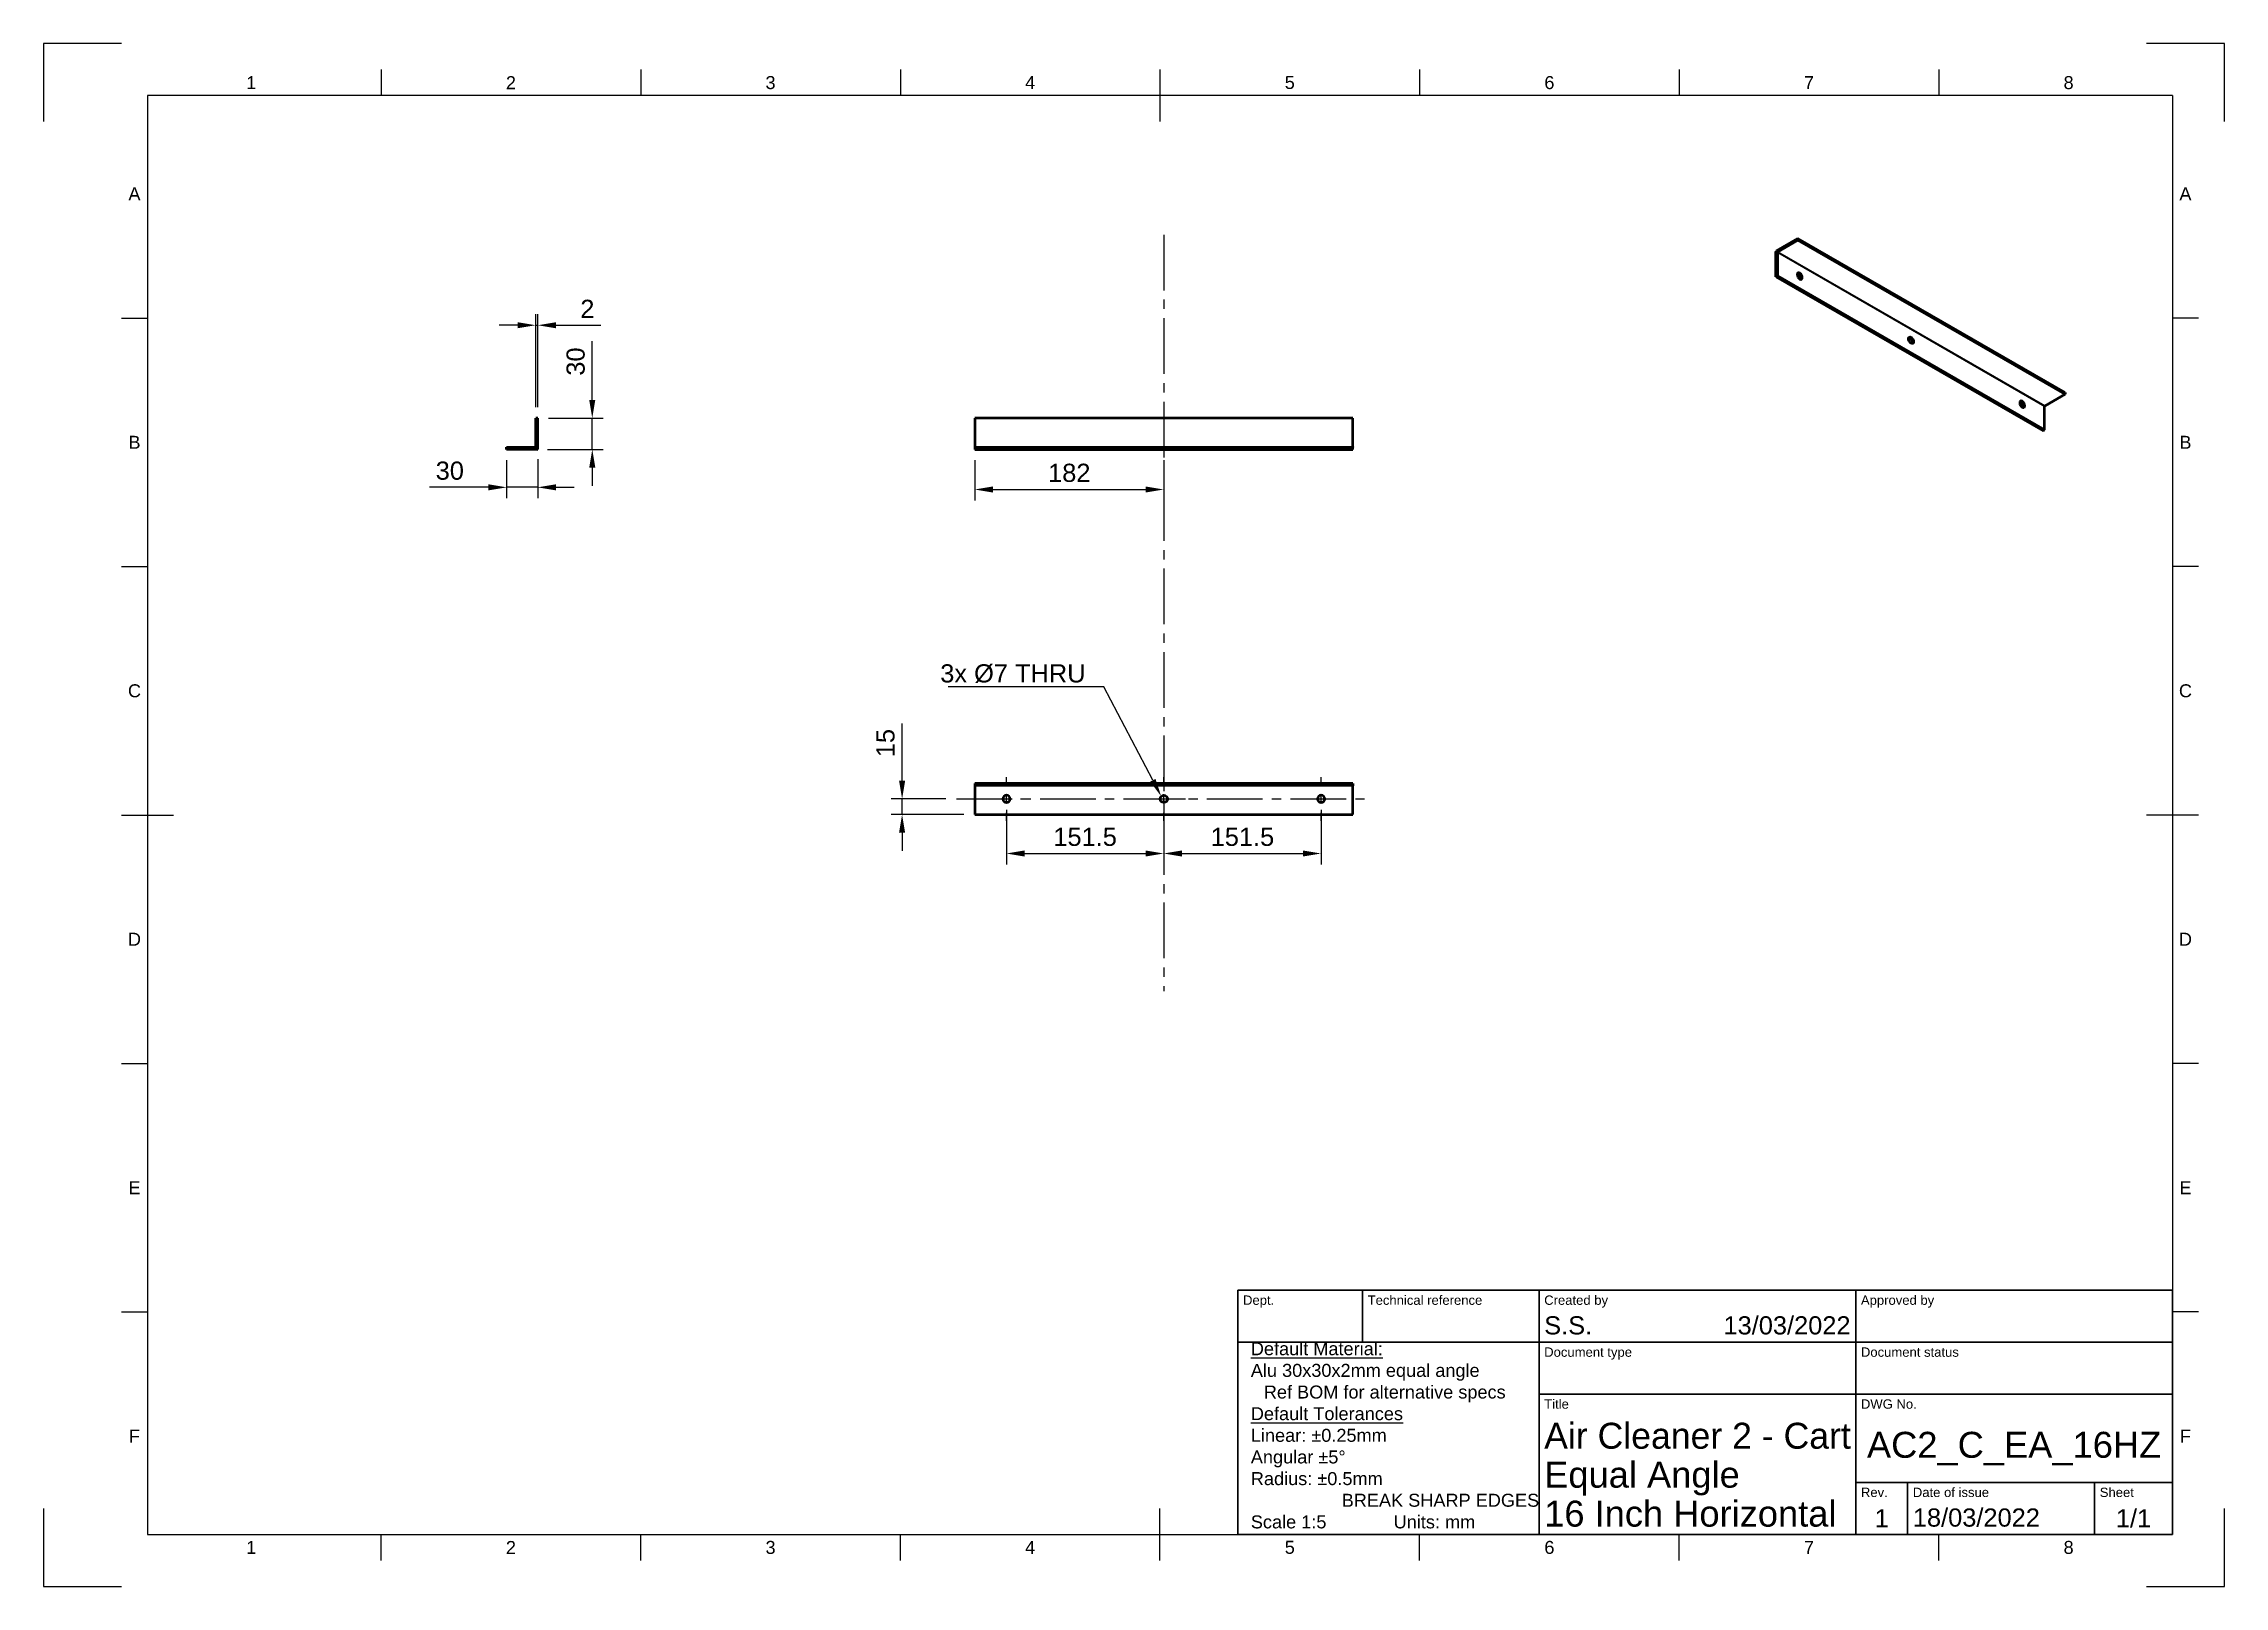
# Model space of a CAD drawing. Header units: millimetres. Extents: x 0 to 420, y 0 to 297.
import ezdxf
from ezdxf import colors
from ezdxf.entities.mleader import LeaderData, LeaderLine
from ezdxf.enums import TextEntityAlignment as Align
from ezdxf.math import Vec2, Vec3

# ---------------------------------------------------------------- set-up
doc = ezdxf.new("R2010")
doc.units = ezdxf.units.MM
doc.header["$LTSCALE"] = 0.75
doc.linetypes.add('CENTER2', pattern=[28.575, 19.05, -3.175, 3.175, -3.175])
for name, color, linetype, lineweight in [('Annotations', 7, 'Continuous', 25), ('Border', 7, 'Continuous', 25), ('Center Lines', 7, 'CENTER2', 25), ('Dimensions', 7, 'Continuous', 25), ('TitleBlock', 7, 'Continuous', 35), ('Visible', 7, 'Continuous', 50), ('Visible Narrow', 7, 'Continuous', 25)]:
    doc.layers.add(name, color=color, linetype=linetype, lineweight=lineweight)
doc.styles.add('FusionTitle', font='arial.ttf')
doc.styles.get("Standard").update_dxf_attribs({"font": 'arial.ttf'})
doc.dimstyles.new('ISO-25', dxfattribs={"dimtxt": 3.5, "dimasz": 3.5, "dimexe": 2.1, "dimexo": 2.1, "dimgap": 1.4, "dimtad": 1, "dimzin": 12, "dimdsep": 46, "dimtxsty": 'Standard', "dimcen": 0, "dimclrd": 256, "dimclre": 256, "dimclrt": 256, "dimazin": 3, "dimtp": 0.1, "dimtm": 0.1, "dimtfac": 0.714286, "dimtmove": 0, "dimatfit": 3, "dimfxl": 1, "dimtzin": 12, "dimarcsym": 0})

# ---------------------------------------------------------------- blocks, each defined once
blk = doc.blocks.new('ISO_A3_SHEET')
at = {"layer": 'Border'}
for p, q in [((65, 292), (65, 287)), ((115, 292), (115, 287)), ((165, 292), (165, 287)), ((215, 292), (215, 282)), ((265, 292), (265, 287)), ((315, 292), (315, 287)), ((365, 292), (365, 287)), ((410, 287), (20, 287)), ((20, 287), (20, 10)), ((410, 287), (410, 10)), ((15, 244.16666), (20, 244.16666)), ((415, 244.16666), (410, 244.16666)), ((15, 196.33333), (20, 196.33333)), ((415, 196.33333), (410, 196.33333)), ((15, 148.5), (25, 148.5)), ((415, 148.5), (405, 148.5)), ((15, 100.66667), (20, 100.66667)), ((415, 100.66667), (410, 100.66667)), ((15, 52.83334), (20, 52.83334)), ((415, 52.83334), (410, 52.83334)), ((215, 5), (215, 15)), ((20, 10), (410, 10)), ((65, 5), (65, 10)), ((115, 5), (115, 10)), ((165, 5), (165, 10)), ((265, 5), (265, 10)), ((315, 5), (315, 10)), ((365, 5), (365, 10))]:
    blk.add_line(p, q, dxfattribs=at)
at = {"layer": 'Defpoints'}
for p, q in [((15, 297), (0, 297)), ((0, 297), (0, 282)), ((420, 297), (405, 297)), ((420, 282), (420, 297)), ((0, 15), (0, 0)), ((420, 0), (420, 15)), ((0, 0), (15, 0)), ((405, 0), (420, 0))]:
    blk.add_line(p, q, dxfattribs=at)
at = {"layer": 'Border', "style": 'FusionTitle'}
for s, p in [('1', (40, 289.5)), ('2', (90, 289.5)), ('3', (140, 289.5)), ('4', (190, 289.5)), ('5', (240, 289.5)), ('6', (290, 289.5)), ('7', (340, 289.5)), ('8', (390, 289.5)), ('A', (17.5, 268.08333)), ('A', (412.5, 268.08333)), ('B', (17.5, 220.25)), ('B', (412.5, 220.25)), ('C', (17.5, 172.41667)), ('C', (412.5, 172.41667)), ('D', (17.5, 124.58334)), ('D', (412.5, 124.58334)), ('E', (17.5, 76.75001)), ('E', (412.5, 76.75001)), ('F', (17.5, 28.91668)), ('F', (412.5, 28.91668)), ('1', (40, 7.5)), ('2', (90, 7.5)), ('3', (140, 7.5)), ('4', (190, 7.5)), ('5', (240, 7.5)), ('6', (290, 7.5)), ('7', (340, 7.5)), ('8', (390, 7.5))]:
    blk.add_text(s, height=2.5, dxfattribs=at).set_placement(p, align=Align.MIDDLE)
blk = doc.blocks.new('ISO_TITLEBLOCK')
at = {"layer": 'TitleBlock'}
for p, q in [((0, 47), (-180, 47)), ((-180, 47), (-180, 0)), ((-156, 37), (-156, 47)), ((-122, 0), (-122, 47)), ((-61, 0), (-61, 47)), ((0, 0), (0, 47)), ((-180, 37), (0, 37)), ((-122, 27), (0, 27)), ((-61, 10), (0, 10)), ((-51, 0), (-51, 10)), ((-15, 0), (-15, 10)), ((-180, 0), (0, 0))]:
    blk.add_line(p, q, dxfattribs=at)
at = {"layer": 'TitleBlock', "style": 'FusionTitle'}
for s, p in [('Dept.', (-179, 46)), ('Technical reference', (-155, 46)), ('Created by', (-121, 46)), ('Approved by', (-60, 46)), ('Document type', (-121, 36)), ('Document status', (-60, 36)), ('Title', (-121, 26)), ('DWG No.', (-60, 26)), ('Rev.', (-60, 9)), ('Date of issue', (-50, 9)), ('Sheet', (-14, 9))]:
    blk.add_text(s, height=1.8, dxfattribs=at).set_placement(p, align=Align.TOP_LEFT)
for tag, height, p in [('DEPT', 3.5, (-179, 42)), ('TECHNICAL_REFERENCE', 3.5, (-155, 42)), ('CREATED_BY', 3.5, (-121, 42)), ('APPROVED_BY', 3.5, (-60, 42)), ('DOCUMENT_TYPE', 3.5, (-121, 32)), ('DOCUMENT_STATUS', 3.5, (-60, 32)), ('TITLE_1', 5, (-121, 21.5)), ('TITLE_2', 5, (-121, 14)), ('TITLE_3', 5, (-121, 6.5)), ('DATE_OF_ISSUE', 3.5, (-50, 5))]:
    blk.add_attdef(tag, text='', height=height, dxfattribs=at).set_placement(p, align=Align.TOP_LEFT)
for tag, p in [('CREATED_DATE', (-62, 42)), ('APPROVED_DATE', (-0.99, 42))]:
    blk.add_attdef(tag, text='', height=3.5, dxfattribs=at).set_placement(p, align=Align.TOP_RIGHT)
for tag, height, p in [('DRAWING_NUMBER', 5, (-30.5, 19.75)), ('REV', 3.5, (-56, 4.85)), ('SHEET', 3.5, (-7.5, 4.85))]:
    blk.add_attdef(tag, text='', height=height, dxfattribs=at).set_placement(p, align=Align.TOP_CENTER)
blk = doc.blocks.new('*D19')
at = {"layer": 'Defpoints', "color": 0, "transparency": 16777216}
for p in [(89.167068, 218.893647), (95.167068, 219.093647), (95.167068, 211.581846)]:
    blk.add_point(p, dxfattribs=at)
at = {"layer": 'Dimensions', "lineweight": -2, "transparency": 16777216}
for p, q in [((89.167068, 216.793647), (89.167068, 209.481846)), ((95.167068, 216.993647), (95.167068, 209.481846)), ((85.667068, 211.581846), (74.327164, 211.581846)), ((95.167068, 211.581846), (89.167068, 211.581846)), ((98.667068, 211.581846), (102.167068, 211.581846))]:
    blk.add_line(p, q, dxfattribs=at)
at = {"layer": 'Dimensions', "transparency": 16777216}
for points in [[(85.667068, 212.16518), (85.667068, 210.998513), (89.167068, 211.581846)], [(98.667068, 212.16518), (98.667068, 210.998513), (95.167068, 211.581846)]]:
    blk.add_solid(points, dxfattribs=at)
at = {"layer": 'Dimensions', "transparency": 16777216, "insert": (78.226823, 214.770045), "char_height": 3.5, "attachment_point": 5}
blk.add_mtext('30', dxfattribs=at)
blk = doc.blocks.new('*D20')
at = {"layer": 'Defpoints', "color": 0, "transparency": 16777216}
for p in [(95.167068, 224.893647), (105.667068, 224.893647), (94.967068, 218.893647)]:
    blk.add_point(p, dxfattribs=at)
at = {"layer": 'Dimensions', "lineweight": -2, "transparency": 16777216}
for p, q in [((105.667068, 228.393647), (105.667068, 239.692965)), ((97.267068, 224.893647), (107.767068, 224.893647)), ((105.667068, 218.893647), (105.667068, 224.893647)), ((97.067068, 218.893647), (107.767068, 218.893647)), ((105.667068, 215.393647), (105.667068, 211.893647))]:
    blk.add_line(p, q, dxfattribs=at)
at = {"layer": 'Dimensions', "transparency": 16777216}
for points in [[(105.083735, 228.393647), (106.250401, 228.393647), (105.667068, 224.893647)], [(105.083735, 215.393647), (106.250401, 215.393647), (105.667068, 218.893647)]]:
    blk.add_solid(points, dxfattribs=at)
at = {"layer": 'Dimensions', "transparency": 16777216, "insert": (102.478869, 235.793306), "char_height": 3.5, "attachment_point": 5, "rotation": 90}
blk.add_mtext('30', dxfattribs=at)
blk = doc.blocks.new('*U9')
at = {"layer": 'Center Lines', "color": 0, "ltscale": 0.75, "transparency": 16777216}
blk.add_line((0, 108.878184), (0, -36.756635), dxfattribs=at)
blk = doc.blocks.new('*D21')
at = {"layer": 'Defpoints', "color": 0, "transparency": 16777216}
for p in [(215.737184, 151.588712), (246.037184, 151.588712), (246.037184, 141.088712)]:
    blk.add_point(p, dxfattribs=at)
at = {"layer": 'Dimensions', "lineweight": -2, "transparency": 16777216}
for p, q in [((215.737184, 149.488712), (215.737184, 138.988712)), ((246.037184, 149.488712), (246.037184, 138.988712)), ((219.237184, 141.088712), (242.537184, 141.088712))]:
    blk.add_line(p, q, dxfattribs=at)
at = {"layer": 'Dimensions', "transparency": 16777216}
for points in [[(219.237184, 141.672046), (219.237184, 140.505379), (215.737184, 141.088712)], [(242.537184, 141.672046), (242.537184, 140.505379), (246.037184, 141.088712)]]:
    blk.add_solid(points, dxfattribs=at)
at = {"layer": 'Dimensions', "transparency": 16777216, "insert": (230.887184, 144.275718), "char_height": 3.5, "attachment_point": 5}
blk.add_mtext('151.5', dxfattribs=at)
blk = doc.blocks.new('*D22')
at = {"layer": 'Defpoints', "color": 0, "transparency": 16777216}
for p in [(185.437184, 151.588712), (215.737184, 151.588712), (215.737184, 141.088712)]:
    blk.add_point(p, dxfattribs=at)
at = {"layer": 'Dimensions', "lineweight": -2, "transparency": 16777216}
for p, q in [((185.437184, 149.488712), (185.437184, 138.988712)), ((215.737184, 149.488712), (215.737184, 138.988712)), ((188.937184, 141.088712), (212.237184, 141.088712))]:
    blk.add_line(p, q, dxfattribs=at)
at = {"layer": 'Dimensions', "transparency": 16777216}
for points in [[(188.937184, 141.672046), (188.937184, 140.505379), (185.437184, 141.088712)], [(212.237184, 141.672046), (212.237184, 140.505379), (215.737184, 141.088712)]]:
    blk.add_solid(points, dxfattribs=at)
at = {"layer": 'Dimensions', "transparency": 16777216, "insert": (200.587184, 144.275718), "char_height": 3.5, "attachment_point": 5}
blk.add_mtext('151.5', dxfattribs=at)
blk = doc.blocks.new('*U12')
at = {"layer": 'Center Lines', "color": 0, "ltscale": 0.75, "transparency": 16777216}
blk.add_line((-39.900034, 0), (39.900034, 0), dxfattribs=at)
blk = doc.blocks.new('*D23')
at = {"layer": 'Defpoints', "color": 0, "transparency": 16777216}
for p in [(165.33715, 151.588712), (175.83715, 151.588712), (179.33715, 148.588712)]:
    blk.add_point(p, dxfattribs=at)
at = {"layer": 'Dimensions', "lineweight": -2, "transparency": 16777216}
for p, q in [((165.33715, 155.088712), (165.33715, 166.099149)), ((173.73715, 151.588712), (163.23715, 151.588712)), ((165.33715, 148.588712), (165.33715, 151.588712)), ((177.23715, 148.588712), (163.23715, 148.588712)), ((165.33715, 145.088712), (165.33715, 141.588712))]:
    blk.add_line(p, q, dxfattribs=at)
at = {"layer": 'Dimensions', "transparency": 16777216}
for points in [[(164.753816, 155.088712), (165.920483, 155.088712), (165.33715, 151.588712)], [(164.753816, 145.088712), (165.920483, 145.088712), (165.33715, 148.588712)]]:
    blk.add_solid(points, dxfattribs=at)
at = {"layer": 'Dimensions', "transparency": 16777216, "insert": (162.150144, 162.34393), "char_height": 3.5, "attachment_point": 5, "rotation": 90}
blk.add_mtext('15', dxfattribs=at)
blk = doc.blocks.new('*D24')
at = {"layer": 'Defpoints', "color": 0, "transparency": 16777216}
for p in [(179.33715, 218.893647), (215.737184, 218.893647), (215.737184, 211.16478)]:
    blk.add_point(p, dxfattribs=at)
at = {"layer": 'Dimensions', "lineweight": -2, "transparency": 16777216}
for p, q in [((179.33715, 216.793647), (179.33715, 209.06478)), ((215.737184, 216.793647), (215.737184, 209.06478)), ((182.83715, 211.16478), (212.237184, 211.16478))]:
    blk.add_line(p, q, dxfattribs=at)
at = {"layer": 'Dimensions', "transparency": 16777216}
for points in [[(182.83715, 211.748113), (182.83715, 210.581447), (179.33715, 211.16478)], [(212.237184, 211.748113), (212.237184, 210.581447), (215.737184, 211.16478)]]:
    blk.add_solid(points, dxfattribs=at)
at = {"layer": 'Dimensions', "transparency": 16777216, "insert": (197.537167, 214.351785), "char_height": 3.5, "attachment_point": 5}
blk.add_mtext('182', dxfattribs=at)
blk = doc.blocks.new('*D25')
at = {"layer": 'Defpoints', "color": 0, "transparency": 16777216}
for p in [(95.167068, 242.786859), (94.767068, 224.893647), (95.167068, 224.893647)]:
    blk.add_point(p, dxfattribs=at)
at = {"layer": 'Dimensions', "lineweight": -2, "transparency": 16777216}
for p, q in [((94.767068, 226.993647), (94.767068, 244.886859)), ((95.167068, 226.993647), (95.167068, 244.886859)), ((91.267068, 242.786859), (87.767068, 242.786859)), ((94.767068, 242.786859), (95.167068, 242.786859)), ((98.667068, 242.786859), (107.285281, 242.786859))]:
    blk.add_line(p, q, dxfattribs=at)
at = {"layer": 'Dimensions', "transparency": 16777216}
for points in [[(91.267068, 243.370193), (91.267068, 242.203526), (94.767068, 242.786859)], [(98.667068, 243.370193), (98.667068, 242.203526), (95.167068, 242.786859)]]:
    blk.add_solid(points, dxfattribs=at)
at = {"layer": 'Dimensions', "transparency": 16777216, "insert": (104.726175, 245.944022), "char_height": 3.5, "attachment_point": 5}
blk.add_mtext('2', dxfattribs=at)
blk = doc.blocks.new('*U16')
at = {"layer": 'Center Lines', "color": 0, "ltscale": 0.75, "transparency": 16777216}
for p, q in [((0, 2.678906), (0, 4.2)), ((-4.2, 0), (-2.678906, 0)), ((2.678906, 0), (4.2, 0)), ((0, -4.2), (0, -2.678906))]:
    blk.add_line(p, q, dxfattribs=at)
at = {"layer": 'Center Lines', "color": 0, "linetype": 'Continuous', "ltscale": 0.75, "transparency": 16777216}
for p, q in [((-0.892969, 0), (0.892969, 0)), ((0, -0.892969), (0, 0.892969))]:
    blk.add_line(p, q, dxfattribs=at)
blk = doc.blocks.new('*U17')
at = {"layer": 'Center Lines', "color": 0, "ltscale": 0.75, "transparency": 16777216}
for p, q in [((0, 2.678906), (0, 4.2)), ((-4.2, 0), (-2.678906, 0)), ((2.678906, 0), (4.2, 0)), ((0, -4.2), (0, -2.678906))]:
    blk.add_line(p, q, dxfattribs=at)
at = {"layer": 'Center Lines', "color": 0, "linetype": 'Continuous', "ltscale": 0.75, "transparency": 16777216}
for p, q in [((-0.892969, 0), (0.892969, 0)), ((0, -0.892969), (0, 0.892969))]:
    blk.add_line(p, q, dxfattribs=at)
blk = doc.blocks.new('*U18')
at = {"layer": 'Center Lines', "color": 0, "ltscale": 0.75, "transparency": 16777216}
for p, q in [((0, 2.678906), (0, 4.2)), ((-4.2, 0), (-2.678906, 0)), ((2.678906, 0), (4.2, 0)), ((0, -4.2), (0, -2.678906))]:
    blk.add_line(p, q, dxfattribs=at)
at = {"layer": 'Center Lines', "color": 0, "linetype": 'Continuous', "ltscale": 0.75, "transparency": 16777216}
for p, q in [((-0.892969, 0), (0.892969, 0)), ((0, -0.892969), (0, 0.892969))]:
    blk.add_line(p, q, dxfattribs=at)

msp = doc.modelspace()

# ---------------------------------------------------------------- linework, layer by layer
at = {"layer": 'Visible', "extrusion": (0.707107, 0.407196, 0.578093)}
for p, q in [((333.623736, 252.112923, 21.035915), (333.623736, 256.854696, 17.695917)), ((333.765157, 257.099645, 17.696363), (337.866376, 259.46138, 21.049303)), ((333.906578, 256.772311, 18.099913), (333.906578, 252.275801, 21.267152)), ((337.866376, 259.134361, 21.279648), (333.977289, 256.894785, 18.100136)), ((389.343798, 229.817504, -21.035915), (337.866376, 259.46138, 21.049303)), ((337.866376, 259.46138, 21.049303), (337.866376, 259.134361, 21.279648)), ((389.343798, 229.490486, -20.80557), (337.866376, 259.134361, 21.279648)), ((333.906578, 252.275801, 21.267152), (333.623736, 252.112923, 21.035915)), ((333.623736, 252.112923, 21.035915), (385.101157, 222.469047, -21.049303)), ((333.906578, 252.275801, 21.267152), (385.384, 222.631926, -20.818066)), ((385.384, 222.631926, -20.818066), (385.384, 227.128435, -23.985305)), ((385.454711, 227.250909, -23.985082), (389.343798, 229.490486, -20.80557)), ((389.343798, 229.817504, -21.035915), (389.343798, 229.490486, -20.80557)), ((385.101157, 222.469047, -21.049303), (385.384, 222.631926, -20.818066))]:
    msp.add_line(p, q, dxfattribs=at)
at = {"layer": 'Visible', "extrusion": (0, 1, 0)}
for p, q in [((94.767068, 219.393647, 36.400034), (94.767068, 224.893647, 36.400034)), ((95.167068, 224.893647, 36.400034), (94.767068, 224.893647, 36.400034)), ((95.167068, 219.093647, 36.400034), (95.167068, 224.893647, 36.400034)), ((179.33715, 224.893647, -2.6), (179.33715, 219.393647, -2.6)), ((252.137218, 224.893647, -2.6), (179.33715, 224.893647, -2.6)), ((252.137218, 219.393647, -2.6), (252.137218, 224.893647, -2.6)), ((89.167068, 219.293647, 36.400034), (94.667068, 219.293647, 36.400034)), ((89.167068, 218.893647, 36.400034), (89.167068, 219.293647, 36.400034)), ((94.967068, 218.893647, 36.400034), (89.167068, 218.893647, 36.400034)), ((179.33715, 219.293647, 3), (179.33715, 218.893647, 3)), ((179.33715, 219.293647, 3), (252.137218, 219.293647, 3)), ((179.33715, 218.893647, 3), (252.137218, 218.893647, 3)), ((252.137218, 218.893647, 3), (252.137218, 219.293647, 3))]:
    msp.add_line(p, q, dxfattribs=at)
at = {"layer": 'Visible'}
for p, q in [((252.137218, 154.588712, 3), (179.33715, 154.588712, 3)), ((179.33715, 154.588712, 3), (179.33715, 154.188712, 3)), ((252.137218, 154.188712, 3), (179.33715, 154.188712, 3)), ((179.33715, 154.088712, -2.6), (179.33715, 148.588712, -2.6)), ((252.137218, 154.588712, 3), (252.137218, 154.188712, 3)), ((252.137218, 148.588712, -2.6), (252.137218, 154.088712, -2.6)), ((179.33715, 148.588712, -2.6), (252.137218, 148.588712, -2.6))]:
    msp.add_line(p, q, dxfattribs=at)
at = {"layer": 'Visible', "extrusion": (-0.707107, -0.407196, -0.578093)}
for centre in [(-49.808284, -229.139674, -351.127625), (-7.040554, -272.073125, -351.127625)]:
    msp.add_circle(centre, 0.7, dxfattribs=at)
at = {"layer": 'Visible', "extrusion": (0.707107, 0.407196, 0.578093)}
msp.add_circle((28.424419, -250.6064, 351.127625), 0.7, dxfattribs=at)
at = {"layer": 'Visible', "extrusion": (9.97e-14, 3.61e-14, -1)}
for centre in [(-185.437184, 151.588712, 2.6), (-246.037184, 151.588712, 2.6)]:
    msp.add_circle(centre, 0.7, dxfattribs=at)
at = {"layer": 'Visible'}
msp.add_circle((215.737184, 151.588712, -2.6), 0.7, dxfattribs=at)
at = {"layer": 'Visible', "extrusion": (0.707107, -0.407196, -0.578093)}
msp.add_arc((389.216164, 107.615904, 121.087587), 0.2, 225.110793, 315.110793, dxfattribs=at)
at = {"layer": 'Visible', "extrusion": (-0.707107, 0.407196, 0.578093)}
for centre in [(-389.215343, 108.040168, -121.087587), (-389.215343, 108.040168, -193.887655)]:
    msp.add_arc(centre, 0.1, 224.889207, 314.889207, dxfattribs=at)
at = {"layer": 'Visible', "extrusion": (0.707107, 0.407196, 0.578093)}
for centre in [(49.808284, -229.139674, 350.727625), (7.040554, -272.073125, 350.727625)]:
    msp.add_arc(centre, 0.7, 203.78351, 336.21649, dxfattribs=at)
at = {"layer": 'Visible', "extrusion": (-0.707107, -0.407196, -0.578093)}
msp.add_arc((-28.424419, -250.6064, -350.727625), 0.7, 203.78351, 336.21649, dxfattribs=at)
at = {"layer": 'Visible', "extrusion": (1.297e-13, -9.97e-14, -1)}
msp.add_arc((-94.667068, 219.393647, -36.400034), 0.1, 180, 270, dxfattribs=at)
at = {"layer": 'Visible'}
msp.add_arc((94.967068, 219.093647, 36.400034), 0.2, 270, 360, dxfattribs=at)
at = {"layer": 'Visible', "extrusion": (-1, -9.98e-14, -4.264e-13)}
msp.add_arc((-219.393647, -2.5, -179.33715), 0.1, 270, 0, dxfattribs=at)
at = {"layer": 'Visible', "extrusion": (-1, -9.97e-14, -4.264e-13)}
msp.add_arc((-219.393647, -2.5, -252.137218), 0.1, 270, 0, dxfattribs=at)
at = {"layer": 'Visible', "extrusion": (-1, 4.263e-13, -9.98e-14)}
msp.add_arc((-154.088712, -2.5, -179.33715), 0.1, 180, 270, dxfattribs=at)
at = {"layer": 'Visible', "extrusion": (-1, 4.263e-13, -9.97e-14)}
msp.add_arc((-154.088712, -2.5, -252.137218), 0.1, 180, 270, dxfattribs=at)
at = {"layer": 'Visible Narrow', "extrusion": (0.707107, 0.407196, 0.578093)}
for p, q in [((333.906578, 256.772311, 18.099913), (385.384, 227.128435, -23.985305)), ((385.454711, 227.250909, -23.985082), (333.977289, 256.894785, 18.100136))]:
    msp.add_line(p, q, dxfattribs=at)

# ---------------------------------------------------------------- block references
at = {"layer": 'Border'}
msp.add_blockref('ISO_A3_SHEET', (0, 0), dxfattribs=at)
at = {"layer": 'Center Lines', "ltscale": 0.75}
for name, p in [('*U9', (215.737184, 151.338712)), ('*U16', (185.437184, 151.588712)), ('*U18', (215.737184, 151.588712)), ('*U17', (246.037184, 151.588712)), ('*U12', (215.737184, 151.588712))]:
    msp.add_blockref(name, p, dxfattribs=at)
at = {"layer": 'TitleBlock'}
ref = msp.add_blockref('ISO_TITLEBLOCK', (410, 10), dxfattribs=at)
ref.add_attrib('DATE_OF_ISSUE', '18/03/2022', dxfattribs={"height": 3.5, "style": 'FusionTitle'}).set_placement((360, 15), align=Align.TOP_LEFT)
ref.add_attrib('REV', '1', dxfattribs={"height": 3.5, "style": 'FusionTitle'}).set_placement((354, 14.85), align=Align.TOP_CENTER)
ref.add_attrib('TITLE_3', '16 Inch Horizontal', dxfattribs={"height": 5, "style": 'FusionTitle'}).set_placement((289, 16.5), align=Align.TOP_LEFT)
ref.add_attrib('CREATED_DATE', '13/03/2022', dxfattribs={"height": 3.5, "style": 'FusionTitle'}).set_placement((348, 52), align=Align.TOP_RIGHT)
ref.add_attrib('SHEET', '1/1', dxfattribs={"height": 3.5, "style": 'FusionTitle'}).set_placement((402.5, 14.85), align=Align.TOP_CENTER)
ref.add_attrib('TITLE_2', 'Equal Angle', dxfattribs={"height": 5, "style": 'FusionTitle'}).set_placement((289, 24), align=Align.TOP_LEFT)
ref.add_attrib('DRAWING_NUMBER', 'AC2_C_EA_16HZ', dxfattribs={"height": 5, "style": 'FusionTitle'}).set_placement((379.5, 29.751432), align=Align.TOP_CENTER)
ref.add_attrib('TITLE_1', 'Air Cleaner 2 - Cart', dxfattribs={"height": 5, "style": 'FusionTitle', "width": 0.98161}).set_placement((289, 31.5), align=Align.TOP_LEFT)
ref.add_attrib('CREATED_BY', 'S.S.', dxfattribs={"height": 3.5, "style": 'FusionTitle'}).set_placement((289, 52), align=Align.TOP_LEFT)

# ---------------------------------------------------------------- texts
at = {"layer": 'Annotations', "insert": (230, 47), "char_height": 2.5, "attachment_point": 1}
msp.add_mtext_dynamic_manual_height_columns('\\pi-2.5,l5;{\\LDefault Material: ^J}Alu 30x30x2mm equal angle\\P\\pi2.5,l2.5;Ref BOM for alternative specs\\P\\pi-2.5,l5;{\\LDefault Tolerances^J}Linear: ±0.25mm ^JAngular ±5° ^JRadius: ±0.5mm\\P^I^IBREAK SHARP EDGES\\P\\pi0,l2.5;Scale 1:5^I^IUnits: mm', width=58, gutter_width=17.5, heights=[0], dxfattribs=at)

# ---------------------------------------------------------------- dimensions: what is measured, and where the dimension line sits
at = {"layer": 'Dimensions'}
for p1, p2, distance, picture, middle in [((94.767068, 224.893647), (95.167068, 224.893647), 17.893212, '*D25', (104.726175, 245.944022)), ((185.437184, 151.588712), (215.737184, 151.588712), -10.5, '*D22', (200.587184, 144.275718)), ((215.737184, 151.588712), (246.037184, 151.588712), -10.5, '*D21', (230.887184, 144.275718))]:
    dim = msp.add_aligned_dim(p1=p1, p2=p2, distance=distance, dimstyle='ISO-25', override={"dimlfac": 5, "dimclrd": 256, "dimclre": 256}, dxfattribs=at)
    dim.commit()
    dim.dimension.update_dxf_attribs({"geometry": picture, "text_midpoint": middle})
for base, p1, p2, override, picture, middle in [((105.667068, 224.893647), (94.967068, 218.893647), (95.167068, 224.893647), {"dimlfac": 5}, '*D20', (102.478869, 235.793306)), ((165.33715, 151.588712), (179.33715, 148.588712), (175.83715, 151.588712), {"dimlfac": 5, "dimclrd": 256, "dimclre": 256}, '*D23', (162.150144, 162.34393))]:
    dim = msp.add_linear_dim(base=base, p1=p1, p2=p2, angle=90, dimstyle='ISO-25', override=override, dxfattribs=at)
    dim.commit()
    dim.dimension.update_dxf_attribs({"geometry": picture, "text_midpoint": middle})
for base, p1, p2, picture, middle in [((95.167068, 211.581846), (89.167068, 218.893647), (95.167068, 219.093647), '*D19', (78.226823, 211.581846)), ((215.737184, 211.16478), (179.33715, 218.893647), (215.737184, 218.893647), '*D24', (197.537167, 211.16478))]:
    dim = msp.add_linear_dim(base=base, p1=p1, p2=p2, dimstyle='ISO-25', override={"dimlfac": 5}, dxfattribs=at)
    dim.commit()
    dim.dimension.update_dxf_attribs({"geometry": picture, "text_midpoint": middle, "dimtype": 160})

# ---------------------------------------------------------------- leaders
at = {"layer": 'Annotations'}
ml = msp.add_multileader_mtext('Standard', dxfattribs=at)
ml.set_content('3x %%C7 THRU', color=256)
ml.set_leader_properties()
ml.build(insert=Vec2(0, 0))
ml.multileader.update_dxf_attribs({"text_left_attachment_type": 5, "text_right_attachment_type": 5, "dogleg_length": 3.5, "arrow_head_size": 3.5})
ctx = ml.context
ctx.base_point, ctx.char_height, ctx.arrow_head_size, ctx.landing_gap_size, ctx.plane_origin = Vec3(173.28074, 173.186038), 3.5, 3.5, 0, Vec3(245.377195, 151.592613)
ctx.left_attachment, ctx.right_attachment, ctx.text_align_type = 5, 5, 2
notes = []
notes.append((ctx, [(0, (1, 1, 0), (204.164778, 173.186038), (-1, 0), 3.5, [(0, [(215.244258, 152.085728)], 0, [])])]))
ctx.mtext.insert, ctx.mtext.alignment, ctx.mtext.flow_direction = Vec3(200.664778, 177.51496), 3, 5
for ctx, leaders in notes:
    for number, flags, end, landing, length, lines in leaders:
        leader = LeaderData()
        leader.index, (leader.has_last_leader_line, leader.has_dogleg_vector, leader.attachment_direction) = number, flags
        leader.last_leader_point, leader.dogleg_vector, leader.dogleg_length = Vec3(end), Vec3(landing), length
        for number, points, colour, breaks in lines:
            line = LeaderLine()
            line.index, line.vertices, line.color, line.breaks = number, Vec3.list(points), colors.encode_raw_color(colour), breaks
            leader.lines.append(line)
        ctx.leaders.append(leader)

doc.saveas('drawing.dxf')
